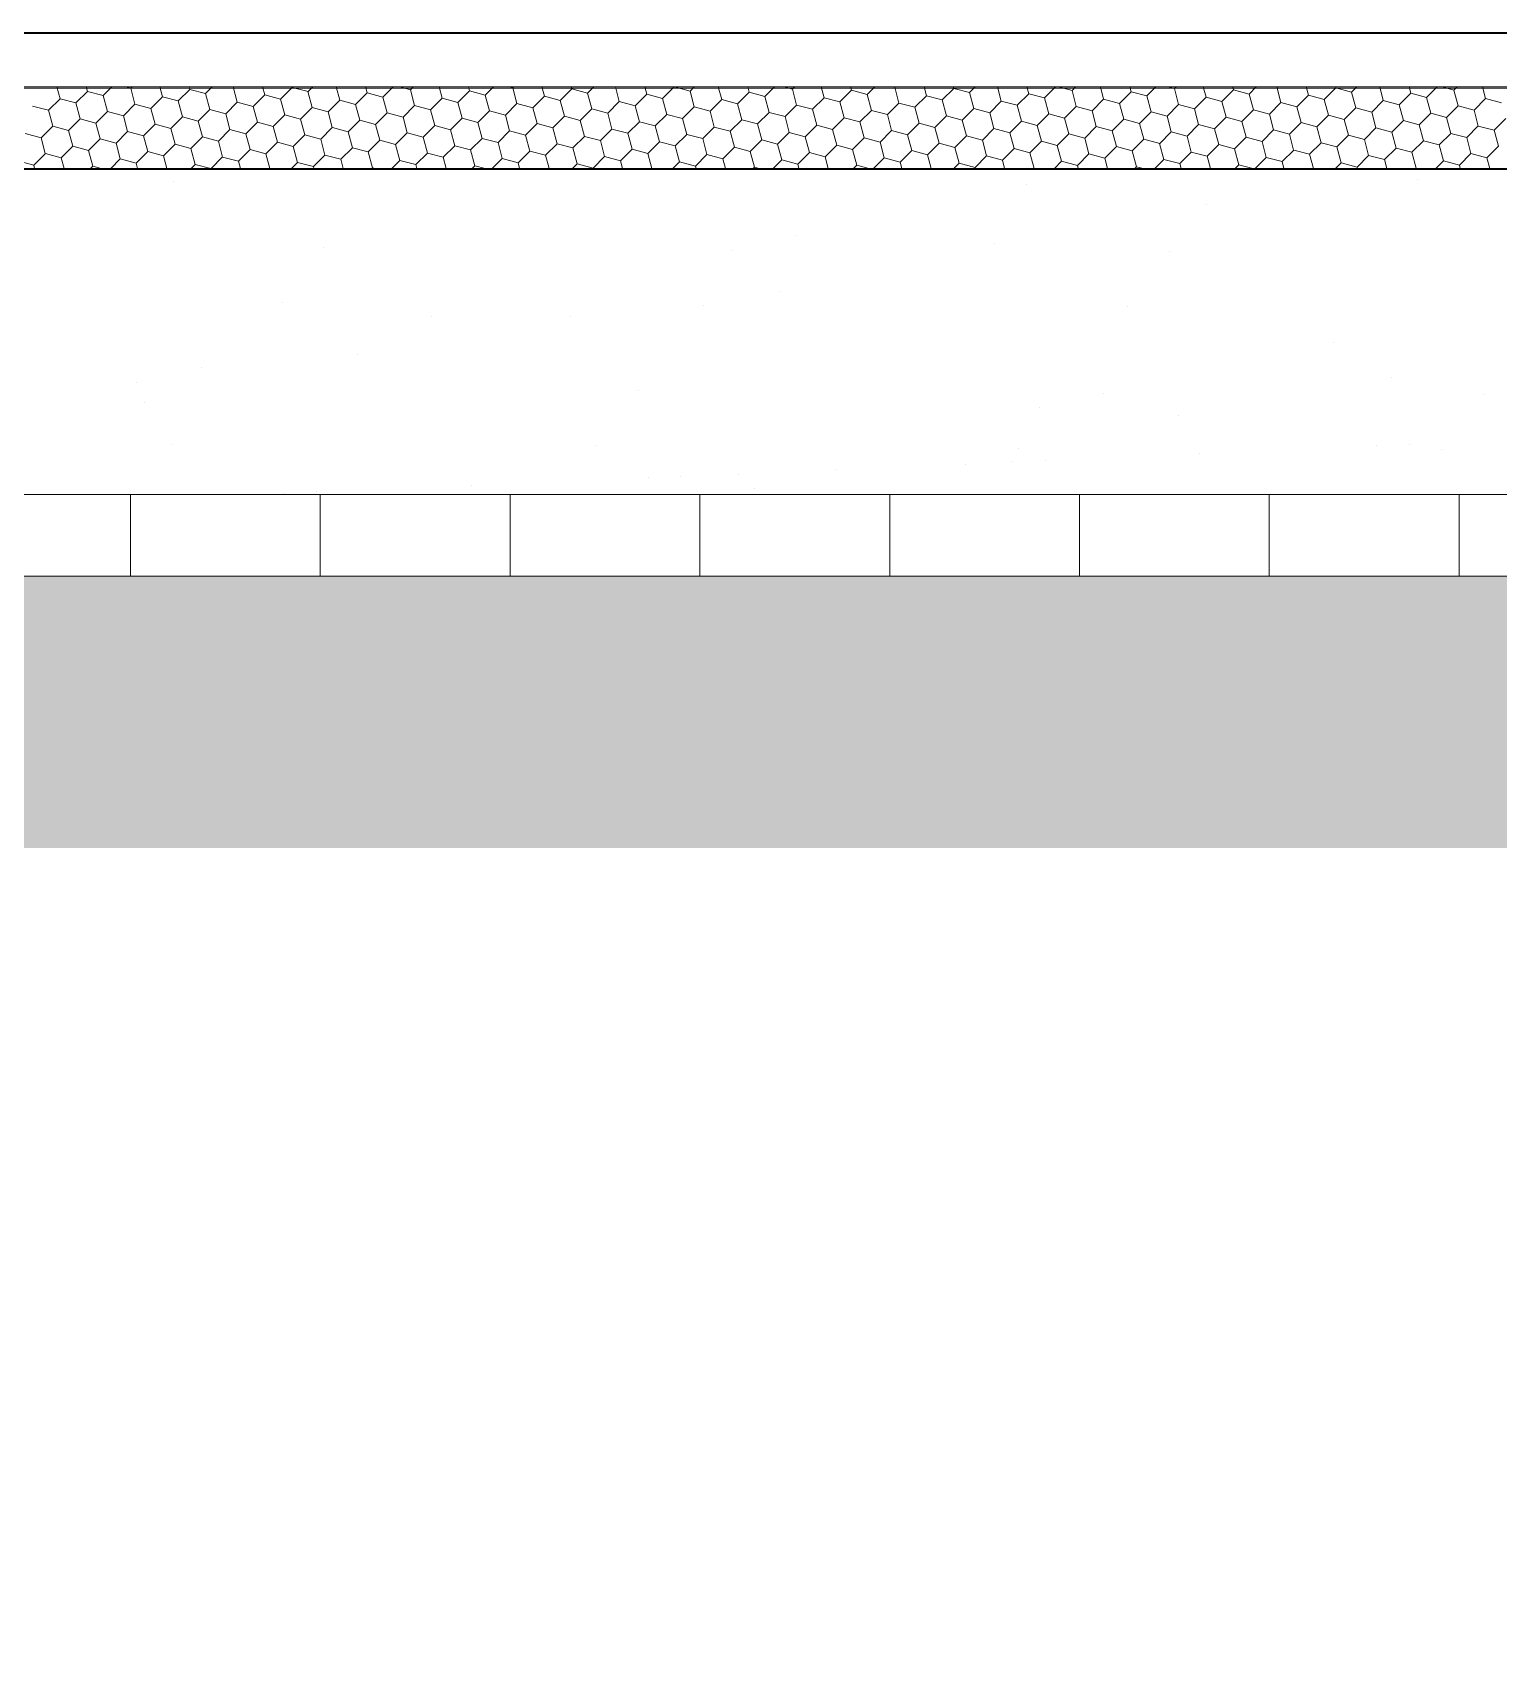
# Model space of a CAD drawing. Header units: millimetres. Extents: x -12161372 to 46643, y -9506984 to 15358.
# Drawn here: x 34383.6 to 34437.5, y 4125.6 to 4185.6 of the extents above; entities that cross this region are included whole.
import ezdxf

# ---------------------------------------------------------------- set-up
doc = ezdxf.new("R2010")
doc.units = ezdxf.units.MM
doc.layers.add('detail balok', color=7, linetype='Continuous', lineweight=9)
doc.layers.add('pondasi', color=7, linetype='Continuous', lineweight=13)

msp = doc.modelspace()

# ---------------------------------------------------------------- hatches: boundary and pattern name
at = {"layer": 'pondasi', "ltscale": 10}
h = msp.add_hatch(dxfattribs=at)
h.set_pattern_fill('AR-PARQ1', color=256, scale=0.07)
h.set_pattern_definition([(90, (0, 1661.965), (-21.336, 21.336), [21.336, -21.336]), (90, (3.556, 1661.965), (-21.336, 21.336), [21.336, -21.336]), (90, (7.112, 1661.965), (-21.336, 21.336), [21.336, -21.336]), (90, (10.668, 1661.965), (-21.336, 21.336), [21.336, -21.336]), (90, (14.224, 1661.965), (-21.336, 21.336), [21.336, -21.336]), (90, (17.78, 1661.965), (-21.336, 21.336), [21.336, -21.336]), (90, (21.336, 1661.965), (-21.336, 21.336), [21.336, -21.336]), (0, (0, 1683.3), (21.336, -21.336), [21.336, -21.336]), (0, (0, 1686.857), (21.336, -21.336), [21.336, -21.336]), (0, (0, 1690.413), (21.336, -21.336), [21.336, -21.336]), (0, (0, 1693.969), (21.336, -21.336), [21.336, -21.336]), (0, (0, 1697.525), (21.336, -21.336), [21.336, -21.336]), (0, (0, 1701.08), (21.336, -21.336), [21.336, -21.336]), (0, (0, 1704.637), (21.336, -21.336), [21.336, -21.336])])
h.paths.add_polyline_path([(33999.66, 4075.56), (33999.66, 4065.56), (34059.703, 4065.56), (34085.417, 4155.56), (34213.826, 4155.56), (34239.54, 4065.56), (34344.626, 4065.56), (34370.34, 4155.56), (34513.903, 4155.56), (34539.617, 4065.56), (34644.703, 4065.56), (34670.417, 4155.56), (34813.903, 4155.56), (34839.617, 4065.56), (34944.703, 4065.56), (34970.417, 4155.56), (35098.903, 4155.56), (35124.617, 4065.56), (35229.703, 4065.56), (35263.589, 4185.56), (35253.589, 4185.56), (35222.16, 4075.56), (35132.16, 4075.56), (35106.446, 4165.56), (34962.874, 4165.56), (34937.16, 4075.56), (34847.16, 4075.56), (34821.446, 4165.56), (34662.874, 4165.56), (34637.16, 4075.56), (34547.16, 4075.56), (34521.446, 4165.56), (34362.797, 4165.56), (34337.083, 4075.56), (34247.083, 4075.56), (34221.369, 4165.56), (34077.874, 4165.56), (34052.16, 4075.56)])
h.paths.add_polyline_path([(33932.137, 4180.641), (33932.056, 4180.56), (33932.16, 4180.56)])
h = msp.add_hatch(dxfattribs=at)
h.set_pattern_fill('ANSI31', color=256, scale=2.2, angle=45)
h.set_pattern_definition([(90, (0, 1661.965), (-6.985, 9e-16), [])])
h.paths.add_polyline_path([(35132.16, 4075.56), (35132.16, 4095.56), (35142.16, 4095.56), (35162.16, 4165.56), (35169.66, 4165.56), (35169.66, 4168.56), (34899.66, 4168.56), (34899.66, 4165.56), (34907.16, 4165.56), (34927.16, 4095.56), (34937.16, 4095.56), (34937.16, 4075.56), (34962.874, 4165.56), (35106.446, 4165.56)])
h.paths.add_polyline_path([(35248.732, 4168.56), (35184.66, 4168.56), (35184.66, 4165.56), (35192.16, 4165.56), (35212.16, 4095.56), (35222.16, 4095.56), (35222.16, 4075.56)])
h.paths.add_polyline_path([(34847.16, 4075.56), (34847.16, 4095.56), (34857.16, 4095.56), (34877.16, 4165.56), (34884.66, 4165.56), (34884.66, 4168.56), (34599.66, 4168.56), (34599.66, 4165.56), (34607.16, 4165.56), (34627.16, 4095.56), (34637.16, 4095.56), (34637.16, 4075.56), (34662.874, 4165.56), (34821.446, 4165.56)])
h.paths.add_polyline_path([(34299.583, 4168.56), (34299.583, 4165.56), (34307.083, 4165.56), (34327.083, 4095.56), (34337.083, 4095.56), (34337.083, 4075.56), (34362.797, 4165.56), (34521.446, 4165.56), (34547.16, 4075.56), (34547.16, 4095.56), (34557.16, 4095.56), (34577.16, 4165.56), (34584.66, 4165.56), (34584.66, 4168.56)])
h.paths.add_polyline_path([(34247.083, 4075.56), (34247.083, 4095.56), (34257.083, 4095.56), (34277.083, 4165.56), (34284.583, 4165.56), (34284.583, 4168.56), (34014.66, 4168.56), (34014.66, 4165.56), (34022.16, 4165.56), (34042.16, 4095.56), (34052.16, 4095.56), (34052.16, 4075.56), (34077.874, 4165.56), (34221.369, 4165.56)])

# ---------------------------------------------------------------- linework, layer by layer
at = {"layer": 'detail balok', "ltscale": 10}
for p, q in [((34167.169, 4185.521), (36929.482, 4185.521)), ((34298.083, 4185.56), (34586.16, 4185.56)), ((34299.583, 4183.56), (34584.66, 4183.56)), ((34299.583, 4183.521), (34584.66, 4183.521)), ((34299.583, 4180.56), (34584.66, 4180.56)), ((34299.583, 4180.521), (34584.66, 4180.521)), ((34299.583, 4168.56), (34584.66, 4168.56))]:
    msp.add_line(p, q, dxfattribs=at)
at = {"layer": 'pondasi', "ltscale": 10}
for p, q in [((34384.569, 4183.127), (34384.453, 4183.56)), ((34385.152, 4182.971), (34385.579, 4183.398)), ((34385.579, 4183.398), (34385.535, 4183.56)), ((34386.161, 4183.242), (34385.579, 4183.398)), ((34386.161, 4183.242), (34386.479, 4183.56)), ((34386.317, 4182.659), (34386.161, 4183.242)), ((34387.171, 4183.512), (34386.994, 4183.56)), ((34387.171, 4183.512), (34387.218, 4183.56)), ((34387.327, 4182.929), (34387.171, 4183.512)), ((34387.909, 4182.773), (34388.336, 4183.2)), ((34388.336, 4183.2), (34388.24, 4183.56)), ((34388.919, 4183.044), (34389.345, 4183.47)), ((34389.345, 4183.47), (34389.321, 4183.56)), ((34389.928, 4183.314), (34389.345, 4183.47)), ((34389.928, 4183.314), (34390.173, 4183.56)), ((34390.084, 4182.732), (34389.928, 4183.314)), ((34391.093, 4183.002), (34390.944, 4183.56)), ((34391.676, 4182.846), (34392.103, 4183.273)), ((34392.102, 4183.272), (34392.026, 4183.56)), ((34392.685, 4183.116), (34392.103, 4183.272)), ((34392.685, 4183.116), (34393.112, 4183.543)), ((34393.112, 4183.543), (34393.107, 4183.56)), ((34393.695, 4183.387), (34393.112, 4183.543)), ((34393.851, 4182.804), (34393.694, 4183.387)), ((34393.695, 4183.387), (34393.867, 4183.56)), ((34394.86, 4183.074), (34394.73, 4183.56)), ((34395.443, 4182.918), (34395.869, 4183.345)), ((34395.869, 4183.345), (34395.812, 4183.56)), ((34396.452, 4183.189), (34395.869, 4183.345)), ((34396.452, 4183.189), (34396.823, 4183.56)), ((34397.461, 4183.459), (34397.086, 4183.56)), ((34397.461, 4183.459), (34397.561, 4183.56)), ((34397.617, 4182.876), (34397.461, 4183.459)), ((34398.626, 4183.147), (34398.516, 4183.56)), ((34399.209, 4182.991), (34399.636, 4183.417)), ((34399.636, 4183.417), (34399.598, 4183.56)), ((34400.219, 4183.261), (34399.636, 4183.417)), ((34400.218, 4183.261), (34400.517, 4183.56)), ((34400.375, 4182.678), (34400.218, 4183.261)), ((34401.228, 4183.532), (34401.123, 4183.56)), ((34401.228, 4183.532), (34401.256, 4183.56)), ((34401.384, 4182.949), (34401.228, 4183.532)), ((34401.967, 4182.793), (34402.393, 4183.219)), ((34402.393, 4183.219), (34402.302, 4183.56)), ((34402.976, 4183.063), (34402.393, 4183.219)), ((34402.976, 4183.063), (34403.402, 4183.49)), ((34403.402, 4183.49), (34403.384, 4183.56)), ((34403.985, 4183.334), (34403.402, 4183.49)), ((34403.985, 4183.334), (34404.211, 4183.56)), ((34404.141, 4182.751), (34403.985, 4183.334)), ((34405.15, 4183.021), (34405.006, 4183.56)), ((34405.733, 4182.865), (34406.16, 4183.292)), ((34406.16, 4183.292), (34406.088, 4183.56)), ((34406.742, 4183.136), (34406.16, 4183.292)), ((34406.742, 4183.136), (34407.166, 4183.56)), ((34407.752, 4183.406), (34407.179, 4183.56)), ((34407.752, 4183.406), (34407.905, 4183.56)), ((34407.908, 4182.823), (34407.752, 4183.406)), ((34408.917, 4183.094), (34408.792, 4183.56)), ((34409.5, 4182.938), (34409.926, 4183.364)), ((34409.926, 4183.364), (34409.874, 4183.56)), ((34410.509, 4183.208), (34409.926, 4183.364)), ((34410.509, 4183.208), (34410.86, 4183.56)), ((34410.665, 4182.625), (34410.509, 4183.208)), ((34411.518, 4183.479), (34411.216, 4183.56)), ((34411.518, 4183.479), (34411.599, 4183.56)), ((34411.674, 4182.896), (34411.518, 4183.479)), ((34412.684, 4183.166), (34412.578, 4183.56)), ((34413.266, 4183.01), (34413.693, 4183.437)), ((34413.693, 4183.437), (34413.66, 4183.56)), ((34414.276, 4183.281), (34413.693, 4183.437)), ((34414.276, 4183.281), (34414.555, 4183.56)), ((34414.432, 4182.698), (34414.276, 4183.281)), ((34415.285, 4183.551), (34415.253, 4183.56)), ((34415.285, 4183.551), (34415.293, 4183.56)), ((34415.441, 4182.968), (34415.285, 4183.551)), ((34416.024, 4182.812), (34416.45, 4183.239)), ((34416.45, 4183.239), (34416.364, 4183.56)), ((34417.033, 4183.083), (34416.45, 4183.239)), ((34417.033, 4183.083), (34417.459, 4183.509)), ((34417.459, 4183.509), (34417.446, 4183.56)), ((34418.042, 4183.353), (34417.46, 4183.509)), ((34418.042, 4183.353), (34418.249, 4183.56)), ((34418.198, 4182.77), (34418.042, 4183.353)), ((34419.208, 4183.041), (34419.068, 4183.56)), ((34419.79, 4182.885), (34420.217, 4183.311)), ((34420.217, 4183.311), (34420.15, 4183.56)), ((34420.8, 4183.155), (34420.217, 4183.311)), ((34420.8, 4183.155), (34421.204, 4183.56)), ((34421.809, 4183.426), (34421.308, 4183.56)), ((34421.809, 4183.426), (34421.943, 4183.56)), ((34421.965, 4182.843), (34421.809, 4183.426)), ((34422.974, 4183.113), (34422.854, 4183.56)), ((34423.557, 4182.957), (34423.983, 4183.384)), ((34423.983, 4183.384), (34423.936, 4183.56)), ((34424.566, 4183.228), (34423.983, 4183.384)), ((34424.566, 4183.228), (34424.898, 4183.56)), ((34424.722, 4182.645), (34424.566, 4183.228)), ((34425.575, 4183.498), (34425.345, 4183.56)), ((34425.575, 4183.498), (34425.637, 4183.56)), ((34425.731, 4182.915), (34425.575, 4183.498)), ((34426.741, 4183.186), (34426.641, 4183.56)), ((34427.323, 4183.03), (34427.75, 4183.456)), ((34427.75, 4183.456), (34427.722, 4183.56)), ((34428.333, 4183.3), (34427.75, 4183.456)), ((34428.333, 4183.3), (34428.592, 4183.56)), ((34428.489, 4182.717), (34428.333, 4183.3)), ((34429.498, 4182.988), (34429.345, 4183.56)), ((34430.081, 4182.832), (34430.507, 4183.258)), ((34430.507, 4183.258), (34430.427, 4183.56)), ((34431.09, 4183.102), (34430.507, 4183.258)), ((34431.09, 4183.102), (34431.517, 4183.529)), ((34431.517, 4183.529), (34431.508, 4183.56)), ((34432.099, 4183.372), (34431.517, 4183.529)), ((34432.099, 4183.373), (34432.286, 4183.56)), ((34432.255, 4182.79), (34432.099, 4183.372)), ((34433.265, 4183.06), (34433.131, 4183.56)), ((34433.847, 4182.904), (34434.274, 4183.331)), ((34434.274, 4183.331), (34434.213, 4183.56)), ((34434.857, 4183.175), (34434.274, 4183.331)), ((34434.857, 4183.175), (34435.242, 4183.56)), ((34435.866, 4183.445), (34435.438, 4183.56)), ((34435.866, 4183.445), (34435.981, 4183.56)), ((34436.022, 4182.862), (34435.866, 4183.445)), ((34437.031, 4183.133), (34436.917, 4183.56)), ((34384.143, 4182.701), (34383.56, 4182.857)), ((34384.143, 4182.701), (34384.569, 4183.128)), ((34384.299, 4182.118), (34384.143, 4182.701)), ((34385.152, 4182.971), (34384.569, 4183.127)), ((34385.308, 4182.389), (34385.152, 4182.971)), ((34385.891, 4182.233), (34386.317, 4182.659)), ((34386.9, 4182.503), (34386.318, 4182.659)), ((34386.9, 4182.503), (34387.327, 4182.93)), ((34387.909, 4182.773), (34387.327, 4182.929)), ((34388.065, 4182.191), (34387.909, 4182.773)), ((34388.919, 4183.044), (34388.336, 4183.2)), ((34389.075, 4182.461), (34388.919, 4183.044)), ((34389.657, 4182.305), (34390.084, 4182.732)), ((34390.667, 4182.575), (34390.084, 4182.732)), ((34390.667, 4182.576), (34391.093, 4183.002)), ((34391.676, 4182.846), (34391.093, 4183.002)), ((34391.832, 4182.263), (34391.676, 4182.846)), ((34392.841, 4182.534), (34392.685, 4183.116)), ((34393.424, 4182.378), (34393.851, 4182.804)), ((34394.433, 4182.648), (34393.851, 4182.804)), ((34394.433, 4182.648), (34394.86, 4183.075)), ((34394.589, 4182.065), (34394.433, 4182.648)), ((34395.443, 4182.918), (34394.86, 4183.074)), ((34395.599, 4182.336), (34395.443, 4182.918)), ((34396.181, 4182.18), (34396.608, 4182.606)), ((34396.608, 4182.606), (34396.452, 4183.189)), ((34397.191, 4182.45), (34396.608, 4182.606)), ((34397.191, 4182.45), (34397.617, 4182.877)), ((34398.2, 4182.72), (34397.617, 4182.876)), ((34398.2, 4182.72), (34398.627, 4183.147)), ((34398.356, 4182.138), (34398.2, 4182.72)), ((34399.209, 4182.991), (34398.627, 4183.147)), ((34399.365, 4182.408), (34399.209, 4182.991)), ((34399.948, 4182.252), (34400.375, 4182.679)), ((34400.957, 4182.522), (34400.375, 4182.678)), ((34400.957, 4182.522), (34401.384, 4182.949)), ((34401.967, 4182.793), (34401.384, 4182.949)), ((34402.123, 4182.21), (34401.966, 4182.793)), ((34403.132, 4182.481), (34402.976, 4183.063)), ((34403.715, 4182.324), (34404.141, 4182.751)), ((34404.724, 4182.595), (34404.141, 4182.751)), ((34404.724, 4182.595), (34405.15, 4183.021)), ((34405.733, 4182.865), (34405.15, 4183.021)), ((34405.889, 4182.283), (34405.733, 4182.865)), ((34406.898, 4182.553), (34406.742, 4183.136)), ((34407.481, 4182.397), (34407.908, 4182.824)), ((34408.491, 4182.667), (34407.908, 4182.823)), ((34408.49, 4182.667), (34408.917, 4183.094)), ((34408.647, 4182.085), (34408.49, 4182.667)), ((34409.5, 4182.938), (34408.917, 4183.094)), ((34409.656, 4182.355), (34409.5, 4182.938)), ((34410.239, 4182.199), (34410.665, 4182.626)), ((34411.248, 4182.469), (34410.665, 4182.625)), ((34411.248, 4182.469), (34411.674, 4182.896)), ((34412.257, 4182.74), (34411.674, 4182.896)), ((34412.257, 4182.74), (34412.684, 4183.166)), ((34412.413, 4182.157), (34412.257, 4182.74)), ((34413.266, 4183.01), (34412.684, 4183.166)), ((34413.422, 4182.427), (34413.266, 4183.01)), ((34414.005, 4182.271), (34414.432, 4182.698)), ((34415.014, 4182.542), (34414.432, 4182.698)), ((34415.014, 4182.542), (34415.441, 4182.968)), ((34416.024, 4182.812), (34415.441, 4182.968)), ((34416.18, 4182.229), (34416.024, 4182.812)), ((34417.189, 4182.5), (34417.033, 4183.083)), ((34417.772, 4182.344), (34418.198, 4182.77)), ((34418.781, 4182.614), (34418.198, 4182.77)), ((34418.781, 4182.614), (34419.208, 4183.041)), ((34418.937, 4182.032), (34418.781, 4182.614)), ((34419.79, 4182.885), (34419.208, 4183.041)), ((34419.946, 4182.302), (34419.79, 4182.885)), ((34420.956, 4182.572), (34420.799, 4183.155)), ((34421.538, 4182.416), (34421.965, 4182.843)), ((34422.548, 4182.687), (34421.965, 4182.843)), ((34422.548, 4182.687), (34422.974, 4183.113)), ((34422.704, 4182.104), (34422.548, 4182.687)), ((34423.557, 4182.957), (34422.974, 4183.113)), ((34423.713, 4182.374), (34423.557, 4182.957)), ((34424.296, 4182.218), (34424.722, 4182.645)), ((34425.305, 4182.489), (34424.722, 4182.645)), ((34425.305, 4182.489), (34425.732, 4182.915)), ((34426.314, 4182.759), (34425.732, 4182.915)), ((34426.314, 4182.759), (34426.741, 4183.186)), ((34426.47, 4182.176), (34426.314, 4182.759)), ((34427.324, 4183.03), (34426.741, 4183.186)), ((34427.48, 4182.447), (34427.323, 4183.03)), ((34428.062, 4182.291), (34428.489, 4182.717)), ((34429.072, 4182.561), (34428.489, 4182.717)), ((34429.072, 4182.561), (34429.498, 4182.988)), ((34430.081, 4182.832), (34429.498, 4182.988)), ((34430.237, 4182.249), (34430.081, 4182.832)), ((34431.246, 4182.519), (34431.09, 4183.102)), ((34431.829, 4182.363), (34432.255, 4182.79)), ((34432.838, 4182.634), (34432.256, 4182.79)), ((34432.838, 4182.634), (34433.265, 4183.06)), ((34432.994, 4182.051), (34432.838, 4182.634)), ((34433.847, 4182.904), (34433.265, 4183.06)), ((34434.003, 4182.321), (34433.847, 4182.904)), ((34435.013, 4182.592), (34434.857, 4183.175)), ((34435.595, 4182.436), (34436.022, 4182.862)), ((34436.605, 4182.706), (34436.022, 4182.862)), ((34436.605, 4182.706), (34437.031, 4183.133)), ((34436.761, 4182.123), (34436.605, 4182.706)), ((34437.614, 4182.977), (34437.031, 4183.133)), ((34383.872, 4181.692), (34384.299, 4182.118)), ((34384.882, 4181.962), (34384.299, 4182.118)), ((34384.882, 4181.962), (34385.308, 4182.389)), ((34385.891, 4182.233), (34385.308, 4182.389)), ((34386.047, 4181.65), (34385.891, 4182.233)), ((34387.056, 4181.92), (34386.9, 4182.503)), ((34387.639, 4181.764), (34388.066, 4182.191)), ((34388.648, 4182.035), (34388.066, 4182.191)), ((34388.648, 4182.035), (34389.075, 4182.461)), ((34388.804, 4181.452), (34388.648, 4182.035)), ((34389.658, 4182.305), (34389.075, 4182.461)), ((34389.814, 4181.722), (34389.657, 4182.305)), ((34390.823, 4181.993), (34390.667, 4182.575)), ((34391.406, 4181.837), (34391.832, 4182.263)), ((34392.415, 4182.107), (34391.832, 4182.263)), ((34392.415, 4182.107), (34392.841, 4182.534)), ((34392.571, 4181.524), (34392.415, 4182.107)), ((34393.424, 4182.377), (34392.841, 4182.534)), ((34393.58, 4181.795), (34393.424, 4182.377)), ((34394.163, 4181.639), (34394.589, 4182.065)), ((34395.172, 4181.909), (34394.59, 4182.065)), ((34395.172, 4181.909), (34395.599, 4182.336)), ((34396.181, 4182.179), (34395.599, 4182.336)), ((34396.337, 4181.597), (34396.181, 4182.179)), ((34397.347, 4181.867), (34397.191, 4182.45)), ((34397.93, 4181.711), (34398.356, 4182.138)), ((34398.939, 4181.981), (34398.356, 4182.138)), ((34398.939, 4181.982), (34399.365, 4182.408)), ((34399.948, 4182.252), (34399.365, 4182.408)), ((34400.104, 4181.669), (34399.948, 4182.252)), ((34401.113, 4181.94), (34400.957, 4182.522)), ((34401.696, 4181.784), (34402.123, 4182.21)), ((34402.705, 4182.054), (34402.123, 4182.21)), ((34402.705, 4182.054), (34403.132, 4182.481)), ((34402.861, 4181.471), (34402.705, 4182.054)), ((34403.715, 4182.324), (34403.132, 4182.481)), ((34403.871, 4181.742), (34403.715, 4182.324)), ((34404.453, 4181.586), (34404.88, 4182.012)), ((34404.88, 4182.012), (34404.724, 4182.595)), ((34405.463, 4181.856), (34404.88, 4182.012)), ((34405.463, 4181.856), (34405.889, 4182.283)), ((34406.472, 4182.126), (34405.889, 4182.283)), ((34406.472, 4182.127), (34406.899, 4182.553)), ((34406.628, 4181.544), (34406.472, 4182.126)), ((34407.481, 4182.397), (34406.899, 4182.553)), ((34407.637, 4181.814), (34407.481, 4182.397)), ((34408.22, 4181.658), (34408.647, 4182.085)), ((34409.229, 4181.928), (34408.647, 4182.085)), ((34409.229, 4181.929), (34409.656, 4182.355)), ((34410.239, 4182.199), (34409.656, 4182.355)), ((34410.395, 4181.616), (34410.238, 4182.199)), ((34411.404, 4181.887), (34411.248, 4182.469)), ((34411.987, 4181.731), (34412.413, 4182.157)), ((34412.996, 4182.001), (34412.413, 4182.157)), ((34412.996, 4182.001), (34413.422, 4182.428)), ((34413.152, 4181.418), (34412.996, 4182.001)), ((34414.005, 4182.271), (34413.423, 4182.427)), ((34414.161, 4181.689), (34414.005, 4182.271)), ((34415.17, 4181.959), (34415.014, 4182.542)), ((34415.753, 4181.803), (34416.18, 4182.23)), ((34416.763, 4182.073), (34416.18, 4182.229)), ((34416.762, 4182.073), (34417.189, 4182.5)), ((34416.919, 4181.491), (34416.762, 4182.073)), ((34417.772, 4182.344), (34417.189, 4182.5)), ((34417.928, 4181.761), (34417.772, 4182.344)), ((34418.511, 4181.605), (34418.937, 4182.032)), ((34419.52, 4181.875), (34418.937, 4182.032)), ((34419.52, 4181.876), (34419.946, 4182.302)), ((34420.529, 4182.146), (34419.946, 4182.302)), ((34420.529, 4182.146), (34420.956, 4182.573)), ((34420.685, 4181.563), (34420.529, 4182.146)), ((34421.538, 4182.416), (34420.956, 4182.572)), ((34421.694, 4181.834), (34421.538, 4182.416)), ((34422.277, 4181.678), (34422.704, 4182.104)), ((34423.286, 4181.948), (34422.704, 4182.104)), ((34423.286, 4181.948), (34423.713, 4182.375)), ((34424.296, 4182.218), (34423.713, 4182.374)), ((34424.452, 4181.636), (34424.296, 4182.218)), ((34425.461, 4181.906), (34425.305, 4182.489)), ((34426.044, 4181.75), (34426.47, 4182.177)), ((34427.053, 4182.02), (34426.47, 4182.176)), ((34427.053, 4182.02), (34427.48, 4182.447)), ((34427.209, 4181.438), (34427.053, 4182.02)), ((34428.062, 4182.291), (34427.48, 4182.447)), ((34428.218, 4181.708), (34428.062, 4182.291)), ((34429.228, 4181.978), (34429.071, 4182.561)), ((34429.81, 4181.822), (34430.237, 4182.249)), ((34430.82, 4182.093), (34430.237, 4182.249)), ((34430.82, 4182.093), (34431.246, 4182.519)), ((34430.976, 4181.51), (34430.82, 4182.093)), ((34431.829, 4182.363), (34431.246, 4182.519)), ((34431.985, 4181.781), (34431.829, 4182.363)), ((34432.568, 4181.625), (34432.994, 4182.051)), ((34433.577, 4181.895), (34432.994, 4182.051)), ((34433.577, 4181.895), (34434.004, 4182.321)), ((34434.586, 4182.165), (34434.004, 4182.321)), ((34434.586, 4182.165), (34435.013, 4182.592)), ((34434.742, 4181.583), (34434.586, 4182.165)), ((34435.596, 4182.436), (34435.013, 4182.592)), ((34435.752, 4181.853), (34435.595, 4182.436)), ((34436.334, 4181.697), (34436.761, 4182.124)), ((34437.344, 4181.967), (34436.761, 4182.123)), ((34437.344, 4181.967), (34437.77, 4182.394)), ((34383.872, 4181.692), (34383.29, 4181.848)), ((34384.028, 4181.109), (34383.872, 4181.692)), ((34385.038, 4181.379), (34384.882, 4181.962)), ((34385.62, 4181.223), (34386.047, 4181.65)), ((34386.63, 4181.494), (34386.047, 4181.65)), ((34386.63, 4181.494), (34387.056, 4181.92)), ((34386.786, 4180.911), (34386.63, 4181.494)), ((34387.639, 4181.764), (34387.056, 4181.92)), ((34387.795, 4181.181), (34387.639, 4181.764)), ((34388.378, 4181.025), (34388.804, 4181.452)), ((34389.387, 4181.296), (34388.804, 4181.452)), ((34389.387, 4181.296), (34389.814, 4181.722)), ((34390.396, 4181.566), (34389.814, 4181.722)), ((34390.396, 4181.566), (34390.823, 4181.993)), ((34390.552, 4180.983), (34390.396, 4181.566)), ((34391.406, 4181.837), (34390.823, 4181.993)), ((34391.562, 4181.254), (34391.405, 4181.837)), ((34392.144, 4181.098), (34392.571, 4181.524)), ((34393.154, 4181.368), (34392.571, 4181.524)), ((34393.154, 4181.368), (34393.58, 4181.795)), ((34394.163, 4181.639), (34393.58, 4181.795)), ((34394.319, 4181.056), (34394.163, 4181.639)), ((34395.328, 4181.326), (34395.172, 4181.909)), ((34395.911, 4181.17), (34396.338, 4181.597)), ((34396.92, 4181.441), (34396.338, 4181.597)), ((34396.92, 4181.441), (34397.347, 4181.867)), ((34397.076, 4180.858), (34396.92, 4181.441)), ((34397.93, 4181.711), (34397.347, 4181.867)), ((34398.086, 4181.128), (34397.929, 4181.711)), ((34399.095, 4181.399), (34398.939, 4181.981)), ((34399.678, 4181.243), (34400.104, 4181.669)), ((34400.687, 4181.513), (34400.104, 4181.669)), ((34400.687, 4181.513), (34401.113, 4181.94)), ((34400.843, 4180.93), (34400.687, 4181.513)), ((34401.696, 4181.784), (34401.113, 4181.94)), ((34401.852, 4181.201), (34401.696, 4181.784)), ((34402.435, 4181.045), (34402.861, 4181.471)), ((34403.444, 4181.315), (34402.862, 4181.471)), ((34403.444, 4181.315), (34403.871, 4181.742)), ((34404.454, 4181.586), (34403.871, 4181.742)), ((34404.61, 4181.003), (34404.453, 4181.586)), ((34405.619, 4181.273), (34405.463, 4181.856)), ((34406.202, 4181.117), (34406.628, 4181.544)), ((34407.211, 4181.388), (34406.628, 4181.544)), ((34407.211, 4181.388), (34407.637, 4181.814)), ((34408.22, 4181.658), (34407.637, 4181.814)), ((34408.376, 4181.075), (34408.22, 4181.658)), ((34409.385, 4181.346), (34409.229, 4181.928)), ((34409.968, 4181.19), (34410.395, 4181.616)), ((34410.977, 4181.46), (34410.395, 4181.616)), ((34410.977, 4181.46), (34411.404, 4181.887)), ((34411.133, 4180.877), (34410.977, 4181.46)), ((34411.987, 4181.73), (34411.404, 4181.887)), ((34412.143, 4181.148), (34411.987, 4181.73)), ((34412.725, 4180.992), (34413.152, 4181.418)), ((34413.735, 4181.262), (34413.152, 4181.418)), ((34413.735, 4181.262), (34414.161, 4181.689)), ((34414.744, 4181.533), (34414.161, 4181.689)), ((34414.744, 4181.533), (34415.171, 4181.959)), ((34414.9, 4180.95), (34414.744, 4181.533)), ((34415.753, 4181.803), (34415.171, 4181.959)), ((34415.909, 4181.22), (34415.753, 4181.803)), ((34416.492, 4181.064), (34416.919, 4181.491)), ((34417.501, 4181.335), (34416.919, 4181.491)), ((34417.501, 4181.335), (34417.928, 4181.761)), ((34418.511, 4181.605), (34417.928, 4181.761)), ((34418.667, 4181.022), (34418.511, 4181.605)), ((34419.676, 4181.293), (34419.52, 4181.875)), ((34420.259, 4181.137), (34420.685, 4181.563)), ((34421.268, 4181.407), (34420.685, 4181.563)), ((34421.268, 4181.407), (34421.694, 4181.834)), ((34421.424, 4180.824), (34421.268, 4181.407)), ((34422.277, 4181.677), (34421.695, 4181.834)), ((34422.433, 4181.095), (34422.277, 4181.677)), ((34423.442, 4181.365), (34423.286, 4181.948)), ((34424.025, 4181.209), (34424.452, 4181.636)), ((34425.035, 4181.479), (34424.452, 4181.636)), ((34425.191, 4180.897), (34425.034, 4181.479)), ((34425.035, 4181.48), (34425.461, 4181.906)), ((34426.044, 4181.75), (34425.461, 4181.906)), ((34426.2, 4181.167), (34426.044, 4181.75)), ((34426.783, 4181.011), (34427.209, 4181.438)), ((34427.792, 4181.281), (34427.209, 4181.438)), ((34427.792, 4181.282), (34428.218, 4181.708)), ((34428.801, 4181.552), (34428.218, 4181.708)), ((34428.801, 4181.552), (34429.228, 4181.979)), ((34428.957, 4180.969), (34428.801, 4181.552)), ((34429.81, 4181.822), (34429.228, 4181.978)), ((34429.966, 4181.24), (34429.81, 4181.822)), ((34430.549, 4181.084), (34430.976, 4181.51)), ((34431.559, 4181.354), (34430.976, 4181.51)), ((34431.558, 4181.354), (34431.985, 4181.781)), ((34432.568, 4181.624), (34431.985, 4181.781)), ((34432.724, 4181.042), (34432.568, 4181.624)), ((34433.733, 4181.312), (34433.577, 4181.895)), ((34434.316, 4181.156), (34434.742, 4181.583)), ((34435.325, 4181.426), (34434.742, 4181.583)), ((34435.325, 4181.427), (34435.752, 4181.853)), ((34435.481, 4180.844), (34435.325, 4181.426)), ((34436.334, 4181.697), (34435.752, 4181.853)), ((34436.49, 4181.114), (34436.334, 4181.697)), ((34437.5, 4181.385), (34437.344, 4181.967)), ((34383.602, 4180.682), (34383.019, 4180.839)), ((34383.602, 4180.683), (34384.029, 4181.109)), ((34384.611, 4180.953), (34384.029, 4181.109)), ((34384.611, 4180.953), (34385.038, 4181.379)), ((34384.716, 4180.56), (34384.611, 4180.953)), ((34385.621, 4181.223), (34385.038, 4181.379)), ((34385.777, 4180.641), (34385.62, 4181.223)), ((34386.434, 4180.56), (34386.786, 4180.911)), ((34387.369, 4180.755), (34386.786, 4180.911)), ((34387.369, 4180.755), (34387.795, 4181.182)), ((34388.378, 4181.025), (34387.795, 4181.181)), ((34388.502, 4180.56), (34388.378, 4181.025)), ((34389.543, 4180.713), (34389.387, 4181.296)), ((34390.129, 4180.56), (34390.552, 4180.984)), ((34391.135, 4180.827), (34390.553, 4180.983)), ((34391.135, 4180.827), (34391.562, 4181.254)), ((34391.207, 4180.56), (34391.135, 4180.827)), ((34392.144, 4181.098), (34391.562, 4181.254)), ((34392.289, 4180.56), (34392.144, 4181.098)), ((34393.31, 4180.785), (34393.154, 4181.368)), ((34393.892, 4180.629), (34394.319, 4181.056)), ((34394.902, 4180.9), (34394.319, 4181.056)), ((34394.902, 4180.9), (34395.328, 4181.326)), ((34394.993, 4180.56), (34394.902, 4180.9)), ((34395.911, 4181.17), (34395.328, 4181.326)), ((34396.067, 4180.588), (34395.911, 4181.17)), ((34396.778, 4180.56), (34397.076, 4180.858)), ((34397.659, 4180.702), (34397.076, 4180.858)), ((34397.659, 4180.702), (34398.086, 4181.128)), ((34398.668, 4180.972), (34398.086, 4181.128)), ((34398.668, 4180.972), (34399.095, 4181.399)), ((34398.779, 4180.56), (34398.668, 4180.972)), ((34399.678, 4181.243), (34399.095, 4181.399)), ((34399.834, 4180.66), (34399.678, 4181.243)), ((34400.472, 4180.56), (34400.843, 4180.931)), ((34401.426, 4180.774), (34400.843, 4180.93)), ((34401.426, 4180.774), (34401.852, 4181.201)), ((34402.435, 4181.045), (34401.852, 4181.201)), ((34402.565, 4180.56), (34402.435, 4181.045)), ((34403.6, 4180.732), (34403.444, 4181.315)), ((34404.183, 4180.576), (34404.61, 4181.003)), ((34405.192, 4180.847), (34404.61, 4181.003)), ((34405.192, 4180.847), (34405.619, 4181.273)), ((34405.269, 4180.56), (34405.192, 4180.847)), ((34406.202, 4181.117), (34405.619, 4181.273)), ((34406.351, 4180.56), (34406.201, 4181.117)), ((34407.122, 4180.56), (34407.367, 4180.805)), ((34407.367, 4180.805), (34407.211, 4181.388)), ((34407.95, 4180.649), (34407.367, 4180.805)), ((34407.95, 4180.649), (34408.376, 4181.075)), ((34408.959, 4180.919), (34408.376, 4181.075)), ((34408.959, 4180.919), (34409.385, 4181.346)), ((34409.055, 4180.56), (34408.959, 4180.919)), ((34409.968, 4181.19), (34409.385, 4181.346)), ((34410.124, 4180.607), (34409.968, 4181.19)), ((34410.816, 4180.56), (34411.134, 4180.877)), ((34411.716, 4180.721), (34411.134, 4180.877)), ((34411.716, 4180.721), (34412.143, 4181.148)), ((34412.726, 4180.992), (34412.143, 4181.148)), ((34412.841, 4180.56), (34412.725, 4180.992)), ((34413.891, 4180.679), (34413.735, 4181.262)), ((34414.51, 4180.56), (34414.9, 4180.95)), ((34415.483, 4180.794), (34414.9, 4180.95)), ((34415.483, 4180.794), (34415.909, 4181.22)), ((34416.492, 4181.064), (34415.909, 4181.22)), ((34416.627, 4180.56), (34416.492, 4181.064)), ((34417.657, 4180.752), (34417.501, 4181.335)), ((34418.24, 4180.596), (34418.667, 4181.022)), ((34419.249, 4180.866), (34418.667, 4181.022)), ((34419.249, 4180.866), (34419.676, 4181.293)), ((34419.331, 4180.56), (34419.249, 4180.866)), ((34420.259, 4181.137), (34419.676, 4181.293)), ((34420.413, 4180.56), (34420.259, 4181.137)), ((34421.159, 4180.56), (34421.424, 4180.824)), ((34422.007, 4180.668), (34421.424, 4180.824)), ((34422.007, 4180.668), (34422.433, 4181.095)), ((34423.016, 4180.939), (34422.433, 4181.095)), ((34423.016, 4180.939), (34423.443, 4181.365)), ((34423.117, 4180.56), (34423.016, 4180.939)), ((34424.025, 4181.209), (34423.443, 4181.365)), ((34424.181, 4180.626), (34424.025, 4181.209)), ((34424.853, 4180.56), (34425.191, 4180.897)), ((34425.773, 4180.741), (34425.191, 4180.897)), ((34425.773, 4180.741), (34426.2, 4181.167)), ((34426.783, 4181.011), (34426.2, 4181.167)), ((34426.903, 4180.56), (34426.783, 4181.011)), ((34427.948, 4180.699), (34427.792, 4181.281)), ((34428.548, 4180.56), (34428.957, 4180.969)), ((34429.54, 4180.813), (34428.957, 4180.969)), ((34429.54, 4180.813), (34429.967, 4181.24)), ((34429.608, 4180.56), (34429.54, 4180.813)), ((34430.549, 4181.084), (34429.967, 4181.24)), ((34430.69, 4180.56), (34430.549, 4181.084)), ((34431.715, 4180.771), (34431.558, 4181.354)), ((34432.297, 4180.615), (34432.724, 4181.042)), ((34433.307, 4180.886), (34432.724, 4181.042)), ((34433.394, 4180.56), (34433.306, 4180.886)), ((34433.307, 4180.886), (34433.733, 4181.312)), ((34434.316, 4181.156), (34433.733, 4181.312)), ((34434.472, 4180.573), (34434.316, 4181.156)), ((34435.197, 4180.56), (34435.481, 4180.844)), ((34436.064, 4180.688), (34435.481, 4180.844)), ((34436.064, 4180.688), (34436.49, 4181.114)), ((34437.073, 4180.958), (34436.491, 4181.114)), ((34437.073, 4180.958), (34437.5, 4181.385)), ((34437.18, 4180.56), (34437.073, 4180.958)), ((34383.635, 4180.56), (34383.602, 4180.682)), ((34385.696, 4180.56), (34385.777, 4180.641)), ((34386.079, 4180.56), (34385.777, 4180.641)), ((34387.421, 4180.56), (34387.368, 4180.755)), ((34389.39, 4180.56), (34389.543, 4180.713)), ((34390.116, 4180.56), (34389.543, 4180.713)), ((34393.084, 4180.56), (34393.31, 4180.786)), ((34393.893, 4180.629), (34393.31, 4180.785)), ((34393.911, 4180.56), (34393.892, 4180.629)), ((34396.039, 4180.56), (34396.067, 4180.588)), ((34396.171, 4180.56), (34396.067, 4180.588)), ((34397.697, 4180.56), (34397.659, 4180.702)), ((34399.733, 4180.56), (34399.834, 4180.66)), ((34400.208, 4180.56), (34399.834, 4180.66)), ((34401.483, 4180.56), (34401.426, 4180.774)), ((34403.427, 4180.56), (34403.6, 4180.733)), ((34404.183, 4180.576), (34403.6, 4180.732)), ((34404.187, 4180.56), (34404.183, 4180.576)), ((34407.973, 4180.56), (34407.95, 4180.649)), ((34410.077, 4180.56), (34410.124, 4180.607)), ((34410.301, 4180.56), (34410.124, 4180.607)), ((34411.759, 4180.56), (34411.716, 4180.721)), ((34413.771, 4180.56), (34413.891, 4180.68)), ((34414.338, 4180.56), (34413.891, 4180.679)), ((34415.545, 4180.56), (34415.483, 4180.794)), ((34417.465, 4180.56), (34417.657, 4180.752)), ((34418.24, 4180.596), (34417.658, 4180.752)), ((34418.25, 4180.56), (34418.24, 4180.596)), ((34422.036, 4180.56), (34422.007, 4180.668)), ((34424.115, 4180.56), (34424.181, 4180.626)), ((34424.43, 4180.56), (34424.181, 4180.626)), ((34425.822, 4180.56), (34425.773, 4180.741)), ((34427.809, 4180.56), (34427.948, 4180.699)), ((34428.467, 4180.56), (34427.948, 4180.699)), ((34431.503, 4180.56), (34431.715, 4180.771)), ((34432.297, 4180.615), (34431.715, 4180.771)), ((34432.312, 4180.56), (34432.297, 4180.615)), ((34434.458, 4180.56), (34434.472, 4180.573)), ((34434.523, 4180.56), (34434.472, 4180.573)), ((34436.098, 4180.56), (34436.064, 4180.688)), ((34388.737, 4180.077), (34388.737, 4180.077)), ((34420.146, 4179.96), (34420.146, 4179.96)), ((34434.512, 4180.145), (34434.512, 4180.145)), ((34426.764, 4179.233), (34426.764, 4179.233)), ((34411.666, 4178.08), (34411.666, 4178.08)), ((34418.95, 4177.818), (34418.95, 4177.818)), ((34394.283, 4177.657), (34394.283, 4177.657)), ((34409.31, 4177.558), (34409.31, 4177.558)), ((34425.394, 4177.502), (34425.394, 4177.502)), ((34411.089, 4176.044), (34411.089, 4176.044)), ((34392.741, 4175.647), (34392.741, 4175.647)), ((34408.26, 4175.522), (34408.26, 4175.522)), ((34423.852, 4175.492), (34423.852, 4175.492)), ((34398.237, 4175.103), (34398.237, 4175.103)), ((34403.341, 4175.132), (34403.341, 4175.132)), ((34395.527, 4173.717), (34395.527, 4173.717)), ((34431.448, 4174.171), (34431.448, 4174.171)), ((34389.757, 4173.223), (34389.757, 4173.223)), ((34387.401, 4172.7), (34387.401, 4172.7)), ((34433.554, 4172.873), (34433.554, 4172.873)), ((34387.666, 4171.943), (34387.666, 4171.943)), ((34405.851, 4172.382), (34405.851, 4172.382)), ((34422.967, 4172.291), (34422.967, 4172.291)), ((34436.962, 4172.227), (34436.962, 4172.227)), ((34420.611, 4171.768), (34420.611, 4171.768)), ((34425.74, 4171.458), (34425.74, 4171.458)), ((34388.716, 4170.402), (34388.716, 4170.402)), ((34404.308, 4170.372), (34404.308, 4170.372)), ((34419.827, 4170.247), (34419.827, 4170.247)), ((34426.506, 4170.079), (34426.506, 4170.079)), ((34433.015, 4170.363), (34433.015, 4170.363)), ((34434.22, 4170.416), (34434.22, 4170.416)), ((34435.42, 4170.217), (34435.42, 4170.217)), ((34413.102, 4169.494), (34413.102, 4169.494)), ((34417.879, 4169.684), (34417.879, 4169.684)), ((34419.611, 4169.778), (34419.611, 4169.778)), ((34420.817, 4169.831), (34420.817, 4169.831)), ((34399.699, 4168.909), (34399.699, 4168.909)), ((34406.208, 4169.193), (34406.208, 4169.193)), ((34407.413, 4169.245), (34407.413, 4169.245)), ((34409.539, 4169.314), (34409.539, 4169.314)), ((34392.804, 4168.608), (34392.804, 4168.608)), ((34394.01, 4168.66), (34394.01, 4168.66)), ((34410.131, 4168.772), (34410.131, 4168.772))]:
    msp.add_line(p, q, dxfattribs=at)
msp.add_lwpolyline([(35253.589, 4185.56), (35222.16, 4075.56), (35132.16, 4075.56), (35106.446, 4165.56), (34962.874, 4165.56), (34937.16, 4075.56), (34847.16, 4075.56), (34821.446, 4165.56), (34662.874, 4165.56), (34637.16, 4075.56), (34547.16, 4075.56), (34521.446, 4165.56), (34362.797, 4165.56), (34337.083, 4075.56), (34247.083, 4075.56), (34221.369, 4165.56), (34077.874, 4165.56), (34052.16, 4075.56), (33999.66, 4075.56)], dxfattribs=at)

doc.saveas('drawing.dxf')
